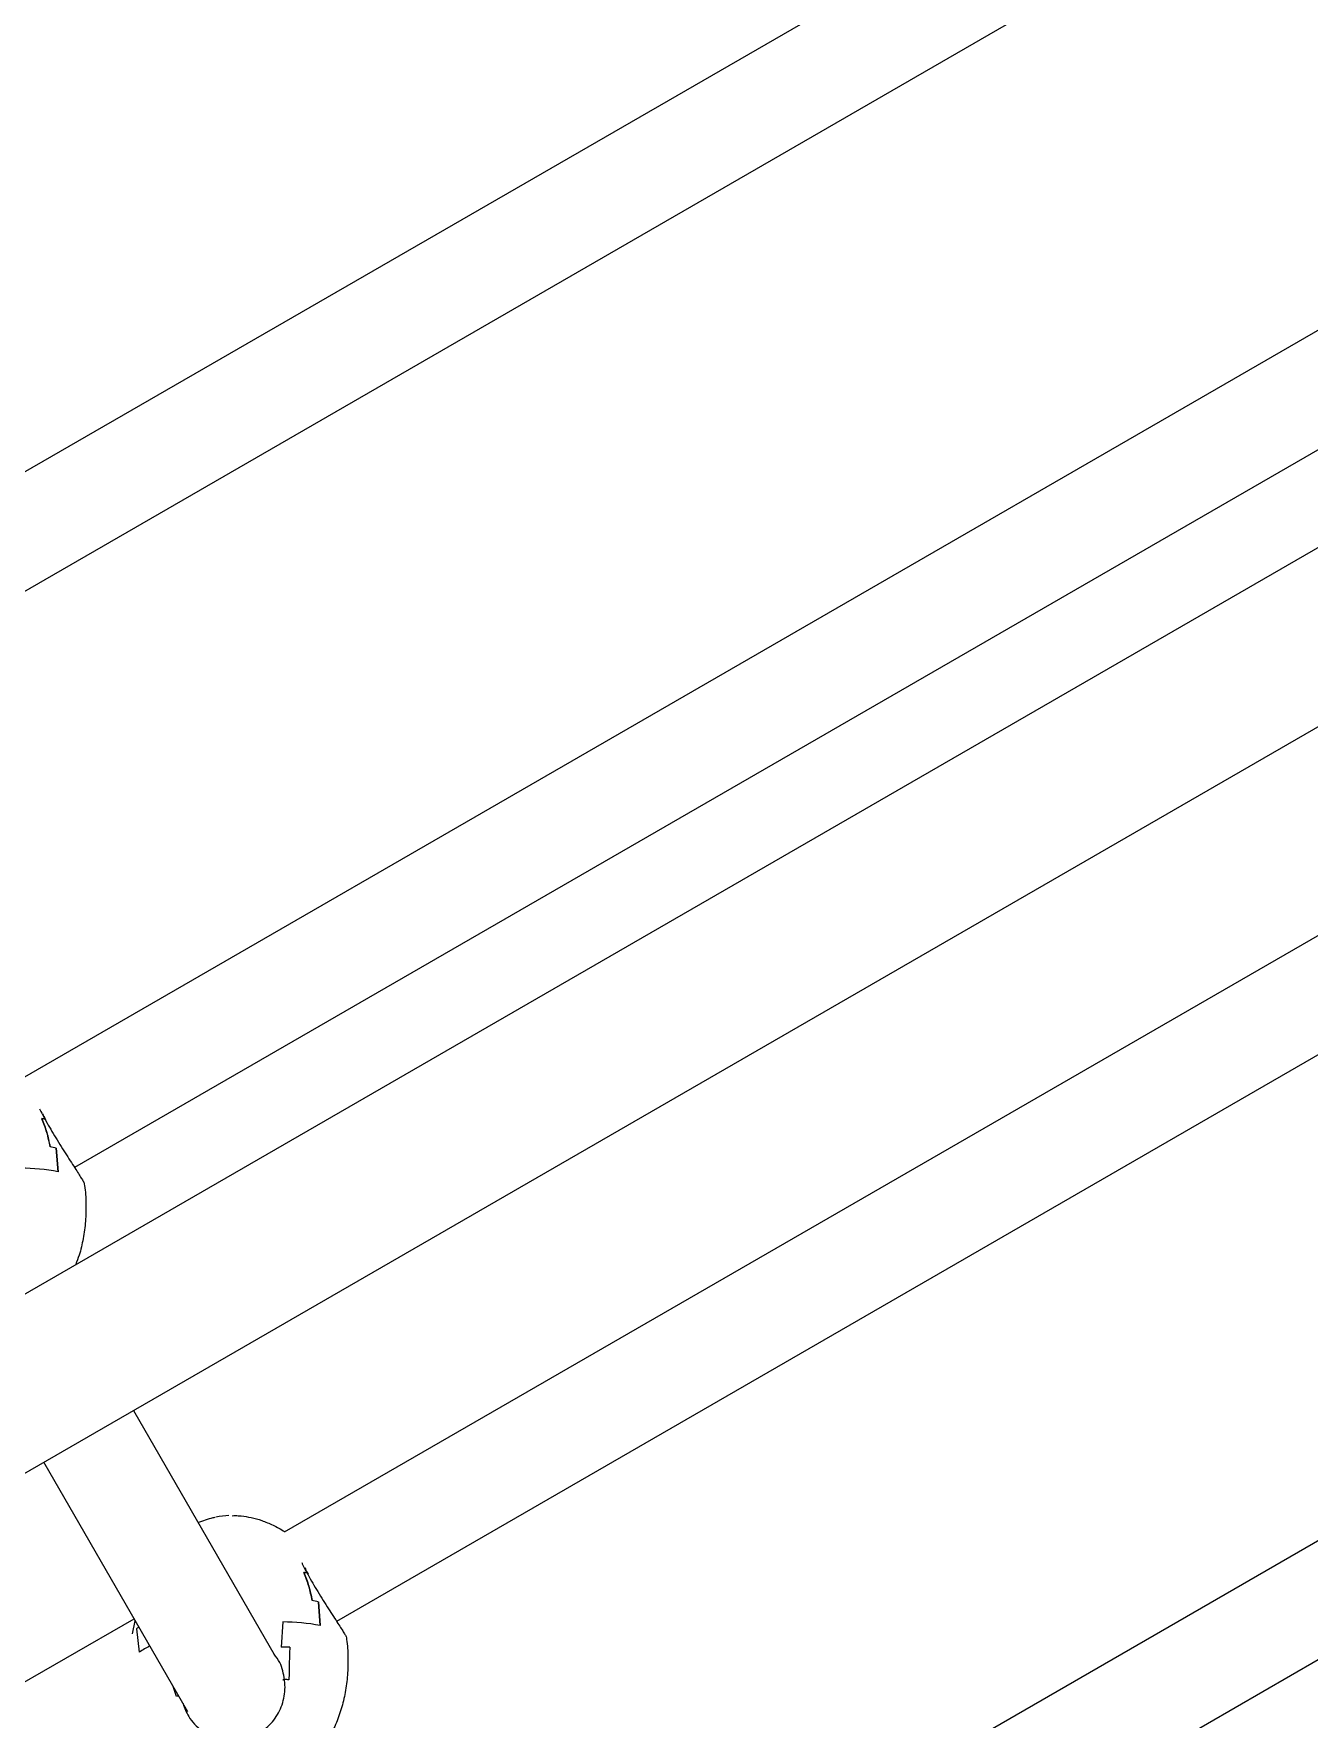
# Model space of a CAD drawing. Header units: millimetres. Extents: x -6879 to 7341, y -8047 to 7187.
# Drawn here: x 4211.1 to 4433, y -4123.7 to -3830.5 of the extents above; entities that cross this region are included whole.
import ezdxf

# ---------------------------------------------------------------- set-up
doc = ezdxf.new("R2010")
doc.units = ezdxf.units.MM
doc.layers.add('DIKOM_ОБЪЕКТ', color=7, linetype='Continuous')

msp = doc.modelspace()

# ---------------------------------------------------------------- linework, layer by layer
at = {"layer": 'DIKOM_ОБЪЕКТ', "color": 7, "linetype": 'Continuous', "lineweight": 15}
for p, q in [((4163.6, -3933.26), (4417.16, -3786.87)), ((4426.16, -3802.46), (4172.65, -3948.83)), ((4209.18, -4012.2), (4462.73, -3865.81)), ((3907.53, -4224.16), (4506.82, -3878.16)), ((4471.73, -3881.4), (4218.22, -4027.77)), ((4520.32, -3901.54), (3921.03, -4247.54)), ((4254.75, -4091.14), (4508.31, -3944.75)), ((4517.31, -3960.34), (4263.8, -4106.71)), ((4215.04, -4024.37), (4215.35, -4028.49)), ((4215.35, -4028.49), (4215.04, -4024.37)), ((4306.48, -4166.54), (4553.89, -4023.69)), ((4562.89, -4039.28), (4315.48, -4182.12)), ((4228.46, -4070.04), (4253.13, -4112.77)), ((4237.95, -4122.47), (4212.88, -4079.04)), ((4260.62, -4103.31), (4260.92, -4107.43)), ((4260.92, -4107.43), (4260.62, -4103.31)), ((3964.45, -4258.75), (4228.58, -4106.25)), ((4228.28, -4108.87), (4228.79, -4106.61)), ((4254.43, -4106.81), (4254.18, -4111.2)), ((4254.43, -4106.81), (4254.18, -4111.2)), ((4229, -4107.99), (4229.47, -4112.09)), ((4229, -4107.99), (4229.47, -4112.09)), ((4235.93, -4119.77), (4235.4, -4118.06)), ((4235.93, -4119.77), (4235.4, -4118.06))]:
    msp.add_line(p, q, dxfattribs=at)
for centre, radius, start, end in [((4208.83, -4039.48), 20.55, 78.0438, 79.6661), ((4210.35, -4044.73), 20.89, 77.0222, 80.0536), ((4208.69, -4063.47), 35.6, 79.2311, 89.7471), ((4245.69, -4103.59), 15.3, 92.2871, 100.8963), ((4254.48, -4118.03), 20.15, 78.0277, 79.6822), ((4255.88, -4123.89), 21.12, 77.0388, 80.037), ((4234.14, -4114.56), 8.34, 124.5587, 128.0685), ((4254.27, -4142.4), 35.59, 79.23, 89.7482), ((4237.08, -4122.93), 13.25, 115.7569, 125.0748), ((4253.97, -4161.55), 50.35, 88.0769, 89.765), ((4246.44, -4148.29), 30.39, 109.4669, 110.2201), ((4254.13, -4162.1), 45.26, 88.2566, 89.2322)]:
    msp.add_arc(centre, radius, start, end, dxfattribs=at)
for points, knots in [([(4212.15, -4017.55), (4212.22, -4017.7), (4212.47, -4018.25), (4212.83, -4018.91), (4213.09, -4019.38)], [0, 0, 0, 0, 0.275424, 1, 1, 1, 1]), ([(4212.52, -4019.27), (4212.83, -4020.05), (4213.47, -4021.63), (4213.79, -4023.31), (4213.96, -4024.15)], [0, 0, 0, 0, 0.496473, 1, 1, 1, 1]), ([(4213.96, -4024.15), (4213.8, -4023.32), (4213.48, -4021.64), (4212.84, -4020.06), (4212.52, -4019.27)], [0, 0, 0, 0, 0.496567, 1, 1, 1, 1]), ([(4212.68, -4018.45), (4212.82, -4018.73), (4213, -4019.08), (4213.21, -4019.45), (4213.25, -4019.52)], [0, 0, 0, 0, 0.807673, 1, 1, 1, 1]), ([(4213.09, -4019.38), (4213.12, -4019.39), (4213.18, -4019.41), (4213.21, -4019.45), (4213.19, -4019.49), (4213.15, -4019.52), (4213.13, -4019.53)], [0, 0, 0, 0, 0.264981, 0.530116, 0.792405, 1, 1, 1, 1]), ([(4213.09, -4019.38), (4213.14, -4019.48), (4213.71, -4020.52), (4214.97, -4022.65), (4216.53, -4025.13), (4217.69, -4026.94), (4218.68, -4028.47), (4219.42, -4029.64), (4219.86, -4030.36), (4219.84, -4030.39), (4219.84, -4030.4)], [0, 0, 0, 0, 0.019574, 0.214164, 0.418307, 0.51775, 0.620648, 0.804245, 0.90429, 1, 1, 1, 1]), ([(4219.87, -4030.4), (4219.9, -4030.57), (4220.12, -4031.76), (4220.23, -4034.01), (4220.17, -4037.09), (4219.76, -4040.11), (4219.19, -4042.64), (4218.63, -4044.12), (4218.42, -4044.66)], [0, 0, 0, 0, 0.036549, 0.250762, 0.464061, 0.674087, 0.879112, 1, 1, 1, 1]), ([(4239.71, -4089.52), (4240.14, -4089.35), (4241, -4089.01), (4242, -4088.72), (4242.57, -4088.63), (4242.68, -4088.61)], [0, 0, 0, 0, 0.447298, 0.892522, 1, 1, 1, 1]), ([(4245.65, -4088.33), (4245.83, -4088.32), (4246.35, -4088.29), (4247.45, -4088.39), (4248.99, -4088.63), (4250.85, -4089.15), (4252.79, -4089.98), (4254.12, -4090.67), (4254.74, -4091.13), (4254.76, -4091.14)], [0, 0, 0, 0, 0.056693, 0.160869, 0.340445, 0.539379, 0.759028, 0.994234, 1, 1, 1, 1]), ([(4257.73, -4096.49), (4257.8, -4096.64), (4258.05, -4097.19), (4258.41, -4097.85), (4258.66, -4098.32)], [0, 0, 0, 0, 0.275411, 1, 1, 1, 1]), ([(4258.09, -4098.21), (4258.41, -4098.99), (4259.05, -4100.57), (4259.37, -4102.25), (4259.53, -4103.09)], [0, 0, 0, 0, 0.496491, 1, 1, 1, 1]), ([(4259.53, -4103.09), (4259.37, -4102.26), (4259.05, -4100.58), (4258.41, -4099), (4258.09, -4098.21)], [0, 0, 0, 0, 0.496567, 1, 1, 1, 1]), ([(4258.26, -4097.39), (4258.4, -4097.67), (4258.57, -4098.02), (4258.79, -4098.39), (4258.83, -4098.47)], [0, 0, 0, 0, 0.807568, 1, 1, 1, 1]), ([(4258.66, -4098.32), (4258.69, -4098.33), (4258.76, -4098.35), (4258.79, -4098.39), (4258.77, -4098.43), (4258.72, -4098.46), (4258.7, -4098.47)], [0, 0, 0, 0, 0.264919, 0.530074, 0.792383, 1, 1, 1, 1]), ([(4258.66, -4098.32), (4258.72, -4098.42), (4259.29, -4099.46), (4260.54, -4101.6), (4262.1, -4104.07), (4263.26, -4105.88), (4264.26, -4107.41), (4265, -4108.58), (4265.43, -4109.3), (4265.42, -4109.33), (4265.41, -4109.34)], [0, 0, 0, 0, 0.019568, 0.21416, 0.41831, 0.517756, 0.620655, 0.804252, 0.904296, 1, 1, 1, 1]), ([(4265.45, -4109.34), (4265.48, -4109.51), (4265.7, -4110.7), (4265.81, -4112.95), (4265.75, -4116.03), (4265.35, -4119.05), (4264.66, -4121.94), (4263.68, -4124.65), (4262.45, -4127.15), (4260.98, -4129.4), (4259.31, -4131.37), (4257.52, -4132.99), (4255.67, -4134.27), (4253.97, -4135.14), (4252.43, -4135.73), (4250.99, -4136.12), (4249.26, -4136.42), (4247.63, -4136.48), (4245.96, -4136.36), (4244.42, -4136.11), (4243.08, -4135.77), (4242.36, -4135.46), (4242.22, -4135.4)], [0, 0, 0, 0, 0.012574, 0.086287, 0.159683, 0.231953, 0.302502, 0.370874, 0.436765, 0.500079, 0.560948, 0.619847, 0.671089, 0.720223, 0.754873, 0.787612, 0.825443, 0.878991, 0.90281, 0.94387, 0.989355, 1, 1, 1, 1]), ([(4254.74, -4116.85), (4254.56, -4115.82), (4254.27, -4114.19), (4253.28, -4112.88), (4252.92, -4112.41)], [0, 0, 0, 0, 0.635644, 1, 1, 1, 1]), ([(4255.66, -4111.22), (4255.62, -4112.15), (4255.55, -4114.02), (4255.52, -4115.91), (4255.51, -4116.87)], [0, 0, 0, 0, 0.496582, 1, 1, 1, 1]), ([(4255.66, -4111.22), (4255.62, -4112.15), (4255.55, -4114.02), (4255.52, -4115.91), (4255.51, -4116.87)], [0, 0, 0, 0, 0.496582, 1, 1, 1, 1]), ([(4237.09, -4120.98), (4237.37, -4121.77), (4238.03, -4123.61), (4240.22, -4125.78), (4242.77, -4127.05), (4245.48, -4127.51), (4248.22, -4127.2), (4251.03, -4125.87), (4253.24, -4123.68), (4254.59, -4120.88), (4254.9, -4118.5), (4254.77, -4117.16), (4254.74, -4116.85)], [0, 0, 0, 0, 0.091343, 0.213643, 0.328163, 0.403229, 0.515871, 0.628376, 0.740314, 0.851672, 0.96525, 1, 1, 1, 1]), ([(4254.47, -4116.87), (4254.51, -4116.86), (4254.59, -4116.85), (4254.68, -4116.85), (4254.73, -4116.85), (4254.74, -4116.85)], [0, 0, 0, 0, 0.355321, 0.932265, 1, 1, 1, 1]), ([(4254.74, -4116.85), (4254.69, -4116.85), (4254.6, -4116.85), (4254.51, -4116.86), (4254.47, -4116.87)], [0, 0, 0, 0, 0.581759, 1, 1, 1, 1])]:
    msp.add_open_spline(points, degree=3, knots=knots, dxfattribs=at)

doc.saveas('drawing.dxf')
